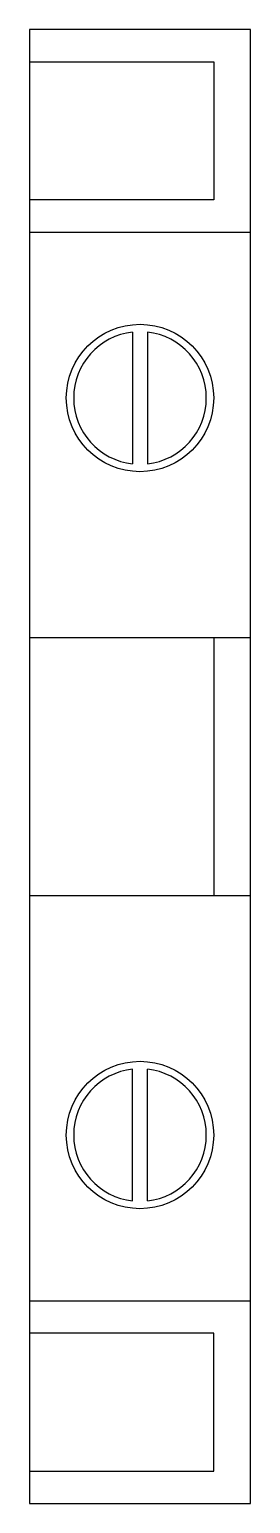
# Model space of a CAD drawing. Header units: millimetres. Extents: x 0 to 6, y 0 to 40.
import ezdxf

# ---------------------------------------------------------------- set-up
doc = ezdxf.new("R2010")
doc.units = ezdxf.units.MM
doc.layers.add('CONDUCTOR', color=7, linetype='Continuous')

# ---------------------------------------------------------------- blocks, each defined once
blk = doc.blocks.new('DMN32A')
at = {"layer": 'CONDUCTOR', "color": 8, "ltscale": 100}
for p, q in [((-6, 19.125), (-1, 19.125)), ((-1, 19.125), (-1, 15.375)), ((-1, 15.375), (-6, 15.375)), ((-6, 14.5), (0, 14.5)), ((-3.2, 11.789), (-3.2, 8.211)), ((-2.8, 11.789), (-2.8, 8.211)), ((-6, 3.5), (0, 3.5)), ((-1, 3.5), (-1, -3.5)), ((-6, -3.5), (0, -3.5)), ((-3.2, -11.789), (-3.2, -8.211)), ((-2.8, -11.789), (-2.8, -8.211)), ((-6, -14.5), (0, -14.5)), ((-1, -15.375), (-6, -15.375)), ((-1, -19.125), (-1, -15.375)), ((-6, -19.125), (-1, -19.125))]:
    blk.add_line(p, q, dxfattribs=at)
blk.add_lwpolyline([(-6, -20), (0, -20), (0, 20), (-6, 20)], close=True, dxfattribs=at)
for centre in [(-3, 10), (-3, -10)]:
    blk.add_circle(centre, 2, dxfattribs=at)
for centre, start, end in [((-3, 10), 96.3794, 263.6206), ((-3, 10), 276.3794, 83.6206), ((-3, -10), 96.3794, 263.6206), ((-3, -10), 276.3794, 83.6206)]:
    blk.add_arc(centre, 1.8, start, end, dxfattribs=at)

msp = doc.modelspace()

# ---------------------------------------------------------------- block references
msp.add_blockref('DMN32A', (6, 20))

doc.saveas('drawing.dxf')
